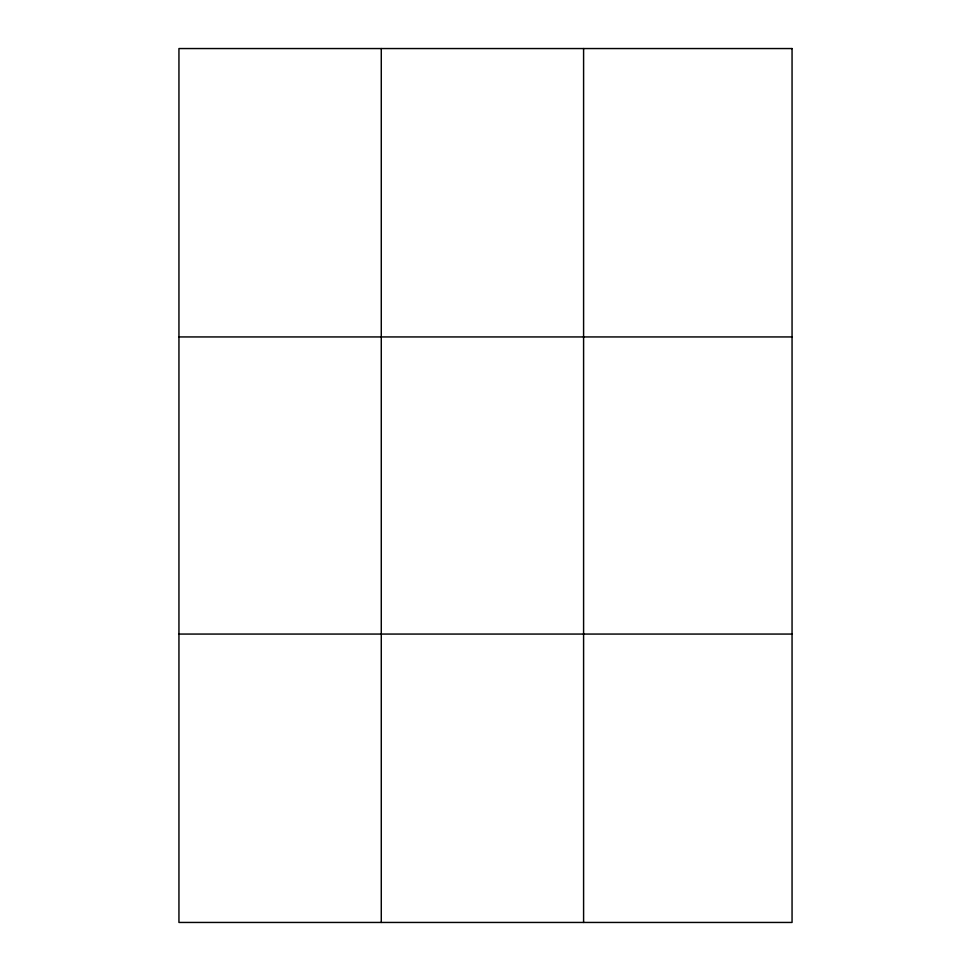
<?xml version="1.0" encoding="UTF-8"?>
<svg xmlns="http://www.w3.org/2000/svg" width="971" height="971" viewBox="0 0 971 971"><rect width="100%" height="100%" fill="white"/><g stroke="black" fill="none" stroke-linecap="round" stroke-linejoin="round"><path stroke-width="1.46" d="M381.275 48.55L381.275 922.45M583.595 48.55L583.595 922.45M178.943 336.937L792.057 336.937M178.943 634.063L792.057 634.063M792.057 48.55L792.057 922.45L178.943 922.45L178.943 48.55L792.057 48.55"/></g></svg>
